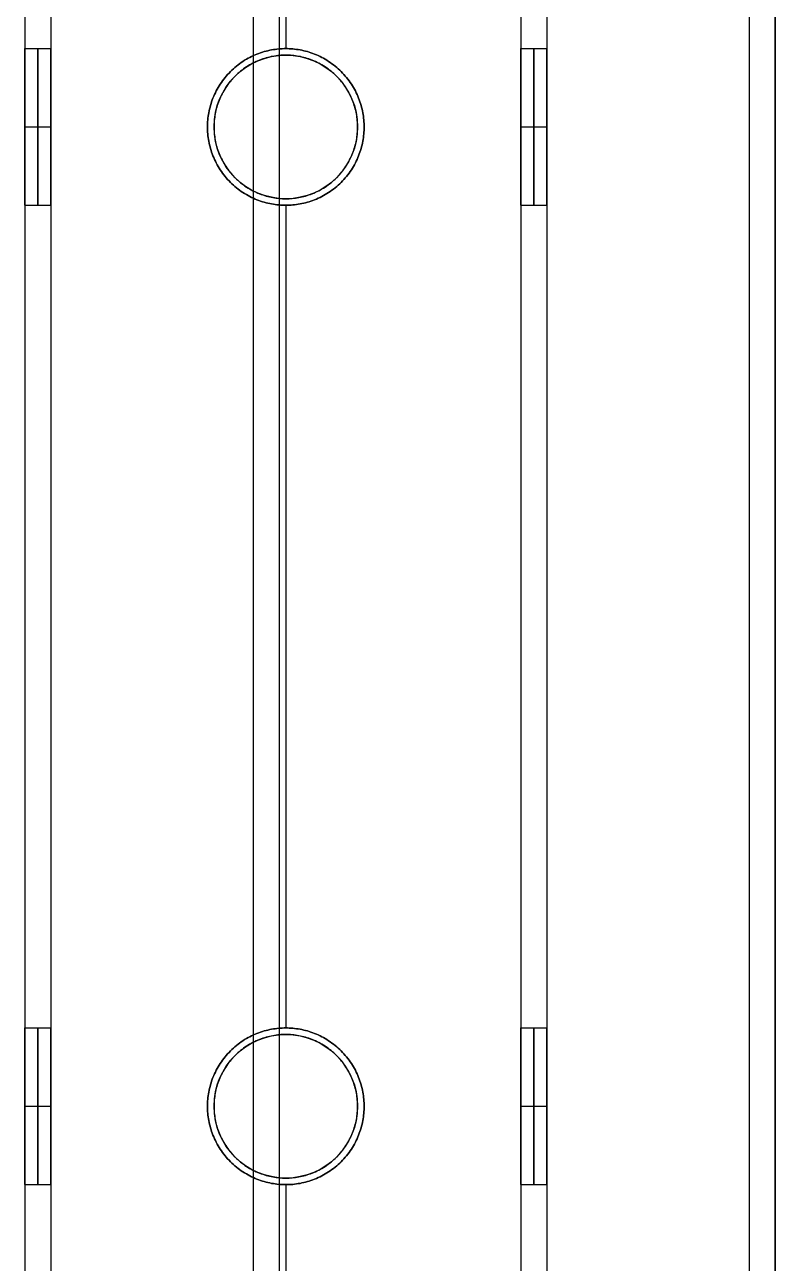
# Model space of a CAD drawing. Header units: millimetres. Extents: x -6529 to 809, y -8611 to 207.
# Drawn here: x 93.5 to 151, y -7477.5 to -7382.7 of the extents above; entities that cross this region are included whole.
import ezdxf

# ---------------------------------------------------------------- set-up
doc = ezdxf.new("R2010")
doc.units = ezdxf.units.MM
doc.header["$MEASUREMENT"] = 0
doc.layers.add('platen', color=7, linetype='Continuous', true_color=0x007f00)
doc.layers.add('staal', color=5, linetype='Continuous', true_color=0x0000ff)

# ---------------------------------------------------------------- blocks, each defined once
blk = doc.blocks.new('top plaat')
at = {"layer": 'platen'}
for p, q in [((658, -1276), (658, 40)), ((658, -1276, 18), (658, 40, 18)), ((620.5, -50), (620.5, -50, 18)), ((615, -55.5), (615, -55.5, 18)), ((626, -55.5), (626, -55.5, 18)), ((620.5, -61), (620.5, -61, 18)), ((620.5, -125), (620.5, -125, 18)), ((615, -130.5), (615, -130.5, 18)), ((626, -130.5), (626, -130.5, 18)), ((620.5, -136), (620.5, -136, 18))]:
    blk.add_line(p, q, dxfattribs=at)
for centre in [(620.5, -55.5, 9), (620.5, -130.5, 9)]:
    blk.add_circle(centre, 5.5, dxfattribs=at)
for points, knots in [([(626, -55.5), (626, -61), (620.5, -61), (615, -61), (615, -55.5), (615, -50), (620.5, -50), (626, -50), (626, -55.5)], [-37.699112, -37.699112, -37.699112, -28.274334, -28.274334, -18.849556, -18.849556, -9.424778, -9.424778, 0, 0, 0]), ([(626, -55.5, 18), (626, -61, 18), (620.5, -61, 18), (615, -61, 18), (615, -55.5, 18), (615, -50, 18), (620.5, -50, 18), (626, -50, 18), (626, -55.5, 18)], [-37.699112, -37.699112, -37.699112, -28.274334, -28.274334, -18.849556, -18.849556, -9.424778, -9.424778, 0, 0, 0]), ([(626, -130.5), (626, -136), (620.5, -136), (615, -136), (615, -130.5), (615, -125), (620.5, -125), (626, -125), (626, -130.5)], [0, 0, 0, 9.424778, 9.424778, 18.849556, 18.849556, 28.274334, 28.274334, 37.699112, 37.699112, 37.699112]), ([(626, -130.5, 18), (626, -136, 18), (620.5, -136, 18), (615, -136, 18), (615, -130.5, 18), (615, -125, 18), (620.5, -125, 18), (626, -125, 18), (626, -130.5, 18)], [0, 0, 0, 9.424778, 9.424778, 18.849556, 18.849556, 28.274334, 28.274334, 37.699112, 37.699112, 37.699112])]:
    blk.add_rational_spline(points, [1, 0.707106781187, 1, 0.707106781187, 1, 0.707106781187, 1, 0.707106781187, 1], degree=2, knots=knots, dxfattribs=at)
blk = doc.blocks.new('plaat base')
at = {"layer": 'platen'}
for p, q in [((658, -1200), (658, 0)), ((658, -1200, 18), (658, 0, 18))]:
    blk.add_line(p, q, dxfattribs=at)

msp = doc.modelspace()

# ---------------------------------------------------------------- linework, layer by layer
at = {"layer": 'staal'}
for p, q in [((93.526, -7384.503, 20), (95.526, -7384.503, 20)), ((113.526, -7384.503, 2), (113.526, -7384.503)), ((113.526, -7384.503, 40), (113.526, -7384.503, 38)), ((131.526, -7384.503, 20), (133.526, -7384.503, 20)), ((93.526, -7390.503, 26), (95.526, -7390.503, 26)), ((93.526, -7390.503, 14), (95.526, -7390.503, 14)), ((107.526, -7390.503, 2), (107.526, -7390.503)), ((107.526, -7390.503, 40), (107.526, -7390.503, 38)), ((119.526, -7390.503, 2), (119.526, -7390.503)), ((119.526, -7390.503, 40), (119.526, -7390.503, 38)), ((131.526, -7390.503, 26), (133.526, -7390.503, 26)), ((131.526, -7390.503, 14), (133.526, -7390.503, 14)), ((93.526, -7396.503, 20), (95.526, -7396.503, 20)), ((113.526, -7396.503, 2), (113.526, -7396.503)), ((113.526, -7396.503, 40), (113.526, -7396.503, 38)), ((131.526, -7396.503, 20), (133.526, -7396.503, 20)), ((93.526, -7459.503, 20), (95.526, -7459.503, 20)), ((113.526, -7459.503, 2), (113.526, -7459.503)), ((113.526, -7459.503, 40), (113.526, -7459.503, 38)), ((131.526, -7459.503, 20), (133.526, -7459.503, 20)), ((93.526, -7465.503, 26), (95.526, -7465.503, 26)), ((93.526, -7465.503, 14), (95.526, -7465.503, 14)), ((107.526, -7465.503, 2), (107.526, -7465.503)), ((107.526, -7465.503, 40), (107.526, -7465.503, 38)), ((119.526, -7465.503, 2), (119.526, -7465.503)), ((119.526, -7465.503, 40), (119.526, -7465.503, 38)), ((131.526, -7465.503, 26), (133.526, -7465.503, 26)), ((131.526, -7465.503, 14), (133.526, -7465.503, 14)), ((93.526, -7471.503, 20), (95.526, -7471.503, 20)), ((113.526, -7471.503, 2), (113.526, -7471.503)), ((113.526, -7471.503, 40), (113.526, -7471.503, 38)), ((131.526, -7471.503, 20), (133.526, -7471.503, 20))]:
    msp.add_line(p, q, dxfattribs=at)
for points in [[(93.526, -7335.003), (93.526, -7652.753), (93.526, -7970.503)], [(93.526, -7335.003, 40), (93.526, -7652.753, 40), (93.526, -7970.503, 40)], [(93.526, -7335.003, 20), (93.526, -7359.753, 20), (93.526, -7384.503, 20)], [(95.526, -7335.003, 2), (95.526, -7652.753, 2), (95.526, -7970.503, 2)], [(95.526, -7335.003, 38), (95.526, -7652.753, 38), (95.526, -7970.503, 38)], [(95.526, -7335.003, 20), (95.526, -7359.753, 20), (95.526, -7384.503, 20)], [(111.026, -7335.003, 40), (111.026, -7644.003, 40), (111.026, -7953.003, 40)], [(111.026, -7335.003), (111.026, -7644.003), (111.026, -7953.003)], [(113.026, -7335.003, 2), (113.026, -7644.003, 2), (113.026, -7953.003, 2)], [(113.026, -7335.003, 38), (113.026, -7644.003, 38), (113.026, -7953.003, 38)], [(113.526, -7335.003), (113.526, -7359.753), (113.526, -7384.503)], [(113.526, -7335.003, 40), (113.526, -7359.753, 40), (113.526, -7384.503, 40)], [(113.526, -7335.003, 2), (113.526, -7359.753, 2), (113.526, -7384.503, 2)], [(113.526, -7335.003, 38), (113.526, -7359.753, 38), (113.526, -7384.503, 38)], [(131.526, -7335.003, 2), (131.526, -7652.753, 2), (131.526, -7970.503, 2)], [(131.526, -7335.003, 38), (131.526, -7652.753, 38), (131.526, -7970.503, 38)], [(131.526, -7335.003, 20), (131.526, -7359.753, 20), (131.526, -7384.503, 20)], [(133.526, -7335.003), (133.526, -7652.753), (133.526, -7970.503)], [(133.526, -7335.003, 40), (133.526, -7652.753, 40), (133.526, -7970.503, 40)], [(133.526, -7335.003, 20), (133.526, -7359.753, 20), (133.526, -7384.503, 20)], [(149.026, -7335.003, 2), (149.026, -7644.003, 2), (149.026, -7953.003, 2)], [(149.026, -7335.003, 38), (149.026, -7644.003, 38), (149.026, -7953.003, 38)], [(151.026, -7335.003, 40), (151.026, -7644.003, 40), (151.026, -7953.003, 40)], [(151.026, -7335.003), (151.026, -7644.003), (151.026, -7953.003)], [(93.526, -7396.503, 20), (93.526, -7428.003, 20), (93.526, -7459.503, 20)], [(95.526, -7396.503, 20), (95.526, -7428.003, 20), (95.526, -7459.503, 20)], [(113.526, -7396.503), (113.526, -7428.003), (113.526, -7459.503)], [(113.526, -7396.503, 40), (113.526, -7428.003, 40), (113.526, -7459.503, 40)], [(113.526, -7396.503, 2), (113.526, -7428.003, 2), (113.526, -7459.503, 2)], [(113.526, -7396.503, 38), (113.526, -7428.003, 38), (113.526, -7459.503, 38)], [(131.526, -7396.503, 20), (131.526, -7428.003, 20), (131.526, -7459.503, 20)], [(133.526, -7396.503, 20), (133.526, -7428.003, 20), (133.526, -7459.503, 20)], [(93.526, -7471.503, 20), (93.526, -7503.003, 20), (93.526, -7534.503, 20)], [(95.526, -7471.503, 20), (95.526, -7503.003, 20), (95.526, -7534.503, 20)], [(113.526, -7471.503), (113.526, -7503.003), (113.526, -7534.503)], [(113.526, -7471.503, 40), (113.526, -7503.003, 40), (113.526, -7534.503, 40)], [(113.526, -7471.503, 2), (113.526, -7503.003, 2), (113.526, -7534.503, 2)], [(113.526, -7471.503, 38), (113.526, -7503.003, 38), (113.526, -7534.503, 38)], [(131.526, -7471.503, 20), (131.526, -7503.003, 20), (131.526, -7534.503, 20)], [(133.526, -7471.503, 20), (133.526, -7503.003, 20), (133.526, -7534.503, 20)]]:
    msp.add_open_spline(points, degree=2, dxfattribs=at)
for points, weights, knots in [([(93.526, -7390.503, 26), (93.526, -7396.503, 26), (93.526, -7396.503, 20), (93.526, -7396.503, 14), (93.526, -7390.503, 14), (93.526, -7384.503, 14), (93.526, -7384.503, 20), (93.526, -7384.503, 26), (93.526, -7390.503, 26)], [1, 0.707106781187, 1, 0.707106781187, 1, 0.707106781187, 1, 0.707106781187, 1], [0, 0, 0, 7.853982, 7.853982, 15.707963, 15.707963, 23.561945, 23.561945, 31.415927, 31.415927, 31.415927]), ([(94.526, -7390.503, 26), (94.526, -7396.503, 26), (94.526, -7396.503, 20), (94.526, -7396.503, 14), (94.526, -7390.503, 14), (94.526, -7384.503, 14), (94.526, -7384.503, 20), (94.526, -7384.503, 26), (94.526, -7390.503, 26)], [1, 0.707106781187, 1, 0.707106781187, 1, 0.707106781187, 1, 0.707106781187, 1], [0, 0, 0, 7.853982, 7.853982, 15.707963, 15.707963, 23.561945, 23.561945, 31.415927, 31.415927, 31.415927]), ([(95.526, -7390.503, 26), (95.526, -7384.503, 26), (95.526, -7384.503, 20), (95.526, -7384.503, 14), (95.526, -7390.503, 14), (95.526, -7396.503, 14), (95.526, -7396.503, 20), (95.526, -7396.503, 26), (95.526, -7390.503, 26)], [1, 0.707106781187, 1, 0.707106781187, 1, 0.707106781187, 1, 0.707106781187, 1], [-31.415927, -31.415927, -31.415927, -23.561945, -23.561945, -15.707963, -15.707963, -7.853982, -7.853982, 0, 0, 0]), ([(119.526, -7390.503), (119.526, -7384.503), (113.526, -7384.503), (107.526, -7384.503), (107.526, -7390.503), (107.526, -7396.503), (113.526, -7396.503), (119.526, -7396.503), (119.526, -7390.503)], [1, 0.707106781187, 1, 0.707106781187, 1, 0.707106781187, 1, 0.707106781187, 1], [-31.415927, -31.415927, -31.415927, -23.561945, -23.561945, -15.707963, -15.707963, -7.853982, -7.853982, 0, 0, 0]), ([(119.526, -7390.503, 40), (119.526, -7396.503, 40), (113.526, -7396.503, 40), (107.526, -7396.503, 40), (107.526, -7390.503, 40), (107.526, -7384.503, 40), (113.526, -7384.503, 40), (119.526, -7384.503, 40), (119.526, -7390.503, 40)], [1, 0.707106781187, 1, 0.707106781187, 1, 0.707106781187, 1, 0.707106781187, 1], [0, 0, 0, 7.853982, 7.853982, 15.707963, 15.707963, 23.561945, 23.561945, 31.415927, 31.415927, 31.415927]), ([(119.526, -7390.503, 2), (119.526, -7396.503, 2), (113.526, -7396.503, 2), (107.526, -7396.503, 2), (107.526, -7390.503, 2), (107.526, -7384.503, 2), (113.526, -7384.503, 2), (119.526, -7384.503, 2), (119.526, -7390.503, 2)], [1, 0.707106781187, 1, 0.707106781187, 1, 0.707106781187, 1, 0.707106781187, 1], [0, 0, 0, 7.853982, 7.853982, 15.707963, 15.707963, 23.561945, 23.561945, 31.415927, 31.415927, 31.415927]), ([(119.526, -7390.503, 38), (119.526, -7384.503, 38), (113.526, -7384.503, 38), (107.526, -7384.503, 38), (107.526, -7390.503, 38), (107.526, -7396.503, 38), (113.526, -7396.503, 38), (119.526, -7396.503, 38), (119.526, -7390.503, 38)], [1, 0.707106781187, 1, 0.707106781187, 1, 0.707106781187, 1, 0.707106781187, 1], [-31.415927, -31.415927, -31.415927, -23.561945, -23.561945, -15.707963, -15.707963, -7.853982, -7.853982, 0, 0, 0]), ([(119.526, -7390.503, 1), (119.526, -7396.503, 1), (113.526, -7396.503, 1), (107.526, -7396.503, 1), (107.526, -7390.503, 1), (107.526, -7384.503, 1), (113.526, -7384.503, 1), (119.526, -7384.503, 1), (119.526, -7390.503, 1)], [1, 0.707106781187, 1, 0.707106781187, 1, 0.707106781187, 1, 0.707106781187, 1], [0, 0, 0, 7.853982, 7.853982, 15.707963, 15.707963, 23.561945, 23.561945, 31.415927, 31.415927, 31.415927]), ([(119.526, -7390.503, 39), (119.526, -7396.503, 39), (113.526, -7396.503, 39), (107.526, -7396.503, 39), (107.526, -7390.503, 39), (107.526, -7384.503, 39), (113.526, -7384.503, 39), (119.526, -7384.503, 39), (119.526, -7390.503, 39)], [1, 0.707106781187, 1, 0.707106781187, 1, 0.707106781187, 1, 0.707106781187, 1], [0, 0, 0, 7.853982, 7.853982, 15.707963, 15.707963, 23.561945, 23.561945, 31.415927, 31.415927, 31.415927]), ([(131.526, -7390.503, 26), (131.526, -7396.503, 26), (131.526, -7396.503, 20), (131.526, -7396.503, 14), (131.526, -7390.503, 14), (131.526, -7384.503, 14), (131.526, -7384.503, 20), (131.526, -7384.503, 26), (131.526, -7390.503, 26)], [0.999999860338, 0.707106851018, 1, 0.707106781187, 1, 0.707106781187, 1, 0.707106851018, 0.999999860338], [0, 0, 0, 7.853981, 7.853981, 15.707963, 15.707963, 23.561946, 23.561946, 31.415927, 31.415927, 31.415927]), ([(132.526, -7390.503, 26), (132.526, -7396.503, 26), (132.526, -7396.503, 20), (132.526, -7396.503, 14), (132.526, -7390.503, 14), (132.526, -7384.503, 14), (132.526, -7384.503, 20), (132.526, -7384.503, 26), (132.526, -7390.503, 26)], [1, 0.707106781187, 1, 0.707106781187, 1, 0.707106781187, 1, 0.707106781187, 1], [0, 0, 0, 7.853982, 7.853982, 15.707963, 15.707963, 23.561945, 23.561945, 31.415927, 31.415927, 31.415927]), ([(133.526, -7390.503, 26), (133.526, -7384.503, 26), (133.526, -7384.503, 20), (133.526, -7384.503, 14), (133.526, -7390.503, 14), (133.526, -7396.503, 14), (133.526, -7396.503, 20), (133.526, -7396.503, 26), (133.526, -7390.503, 26)], [1, 0.707106781187, 1, 0.707106781187, 1, 0.707106781187, 1, 0.707106781187, 1], [-31.415927, -31.415927, -31.415927, -23.561945, -23.561945, -15.707963, -15.707963, -7.853982, -7.853982, 0, 0, 0]), ([(93.526, -7465.503, 26), (93.526, -7471.503, 26), (93.526, -7471.503, 20), (93.526, -7471.503, 14), (93.526, -7465.503, 14), (93.526, -7459.503, 14), (93.526, -7459.503, 20), (93.526, -7459.503, 26), (93.526, -7465.503, 26)], [1, 0.707106781187, 1, 0.707106781187, 1, 0.707106781187, 1, 0.707106781187, 1], [0, 0, 0, 7.853982, 7.853982, 15.707963, 15.707963, 23.561945, 23.561945, 31.415927, 31.415927, 31.415927]), ([(94.526, -7465.503, 26), (94.526, -7471.503, 26), (94.526, -7471.503, 20), (94.526, -7471.503, 14), (94.526, -7465.503, 14), (94.526, -7459.503, 14), (94.526, -7459.503, 20), (94.526, -7459.503, 26), (94.526, -7465.503, 26)], [1, 0.707106781187, 1, 0.707106781187, 1, 0.707106781187, 1, 0.707106781187, 1], [0, 0, 0, 7.853982, 7.853982, 15.707963, 15.707963, 23.561945, 23.561945, 31.415927, 31.415927, 31.415927]), ([(95.526, -7465.503, 26), (95.526, -7459.503, 26), (95.526, -7459.503, 20), (95.526, -7459.503, 14), (95.526, -7465.503, 14), (95.526, -7471.503, 14), (95.526, -7471.503, 20), (95.526, -7471.503, 26), (95.526, -7465.503, 26)], [1, 0.707106781187, 1, 0.707106781187, 1, 0.707106781187, 1, 0.707106781187, 1], [-31.415927, -31.415927, -31.415927, -23.561945, -23.561945, -15.707963, -15.707963, -7.853982, -7.853982, 0, 0, 0]), ([(119.526, -7465.503), (119.526, -7459.503), (113.526, -7459.503), (107.526, -7459.503), (107.526, -7465.503), (107.526, -7471.503), (113.526, -7471.503), (119.526, -7471.503), (119.526, -7465.503)], [1, 0.707106781187, 1, 0.707106781187, 1, 0.707106781187, 1, 0.707106781187, 1], [-31.415927, -31.415927, -31.415927, -23.561945, -23.561945, -15.707963, -15.707963, -7.853982, -7.853982, 0, 0, 0]), ([(119.526, -7465.503, 40), (119.526, -7471.503, 40), (113.526, -7471.503, 40), (107.526, -7471.503, 40), (107.526, -7465.503, 40), (107.526, -7459.503, 40), (113.526, -7459.503, 40), (119.526, -7459.503, 40), (119.526, -7465.503, 40)], [1, 0.707106781187, 1, 0.707106781187, 1, 0.707106781187, 1, 0.707106781187, 1], [0, 0, 0, 7.853982, 7.853982, 15.707963, 15.707963, 23.561945, 23.561945, 31.415927, 31.415927, 31.415927]), ([(119.526, -7465.503, 2), (119.526, -7471.503, 2), (113.526, -7471.503, 2), (107.526, -7471.503, 2), (107.526, -7465.503, 2), (107.526, -7459.503, 2), (113.526, -7459.503, 2), (119.526, -7459.503, 2), (119.526, -7465.503, 2)], [1, 0.707106781187, 1, 0.707106781187, 1, 0.707106781187, 1, 0.707106781187, 1], [0, 0, 0, 7.853982, 7.853982, 15.707963, 15.707963, 23.561945, 23.561945, 31.415927, 31.415927, 31.415927]), ([(119.526, -7465.503, 38), (119.526, -7459.503, 38), (113.526, -7459.503, 38), (107.526, -7459.503, 38), (107.526, -7465.503, 38), (107.526, -7471.503, 38), (113.526, -7471.503, 38), (119.526, -7471.503, 38), (119.526, -7465.503, 38)], [1, 0.707106781187, 1, 0.707106781187, 1, 0.707106781187, 1, 0.707106781187, 1], [-31.415927, -31.415927, -31.415927, -23.561945, -23.561945, -15.707963, -15.707963, -7.853982, -7.853982, 0, 0, 0]), ([(119.526, -7465.503, 1), (119.526, -7471.503, 1), (113.526, -7471.503, 1), (107.526, -7471.503, 1), (107.526, -7465.503, 1), (107.526, -7459.503, 1), (113.526, -7459.503, 1), (119.526, -7459.503, 1), (119.526, -7465.503, 1)], [1, 0.707106781187, 1, 0.707106781187, 1, 0.707106781187, 1, 0.707106781187, 1], [0, 0, 0, 7.853982, 7.853982, 15.707963, 15.707963, 23.561945, 23.561945, 31.415927, 31.415927, 31.415927]), ([(119.526, -7465.503, 39), (119.526, -7471.503, 39), (113.526, -7471.503, 39), (107.526, -7471.503, 39), (107.526, -7465.503, 39), (107.526, -7459.503, 39), (113.526, -7459.503, 39), (119.526, -7459.503, 39), (119.526, -7465.503, 39)], [1, 0.707106781187, 1, 0.707106781187, 1, 0.707106781187, 1, 0.707106781187, 1], [0, 0, 0, 7.853982, 7.853982, 15.707963, 15.707963, 23.561945, 23.561945, 31.415927, 31.415927, 31.415927]), ([(131.526, -7465.503, 26), (131.526, -7471.503, 26), (131.526, -7471.503, 20), (131.526, -7471.503, 14), (131.526, -7465.503, 14), (131.526, -7459.503, 14), (131.526, -7459.503, 20), (131.526, -7459.503, 26), (131.526, -7465.503, 26)], [1, 0.707106781187, 1, 0.707106781187, 1, 0.707106781187, 1, 0.707106781187, 1], [0, 0, 0, 7.853982, 7.853982, 15.707963, 15.707963, 23.561945, 23.561945, 31.415927, 31.415927, 31.415927]), ([(132.526, -7465.503, 26), (132.526, -7471.503, 26), (132.526, -7471.503, 20), (132.526, -7471.503, 14), (132.526, -7465.503, 14), (132.526, -7459.503, 14), (132.526, -7459.503, 20), (132.526, -7459.503, 26), (132.526, -7465.503, 26)], [1, 0.707106781187, 1, 0.707106781187, 1, 0.707106781187, 1, 0.707106781187, 1], [0, 0, 0, 7.853982, 7.853982, 15.707963, 15.707963, 23.561945, 23.561945, 31.415927, 31.415927, 31.415927]), ([(133.526, -7465.503, 26), (133.526, -7459.503, 26), (133.526, -7459.503, 20), (133.526, -7459.503, 14), (133.526, -7465.503, 14), (133.526, -7471.503, 14), (133.526, -7471.503, 20), (133.526, -7471.503, 26), (133.526, -7465.503, 26)], [1, 0.707106781187, 1, 0.707106781187, 1, 0.707106781187, 1, 0.707106781187, 1], [-31.415927, -31.415927, -31.415927, -23.561945, -23.561945, -15.707963, -15.707963, -7.853982, -7.853982, 0, 0, 0])]:
    msp.add_rational_spline(points, weights, degree=2, knots=knots, dxfattribs=at)

# ---------------------------------------------------------------- block references
at = {"layer": 'platen'}
for name, p in [('top plaat', (-506.974, -7335.003, 1992)), ('plaat base', (-506.974, -7353.003, 40))]:
    msp.add_blockref(name, p, dxfattribs=at)

doc.saveas('drawing.dxf')
